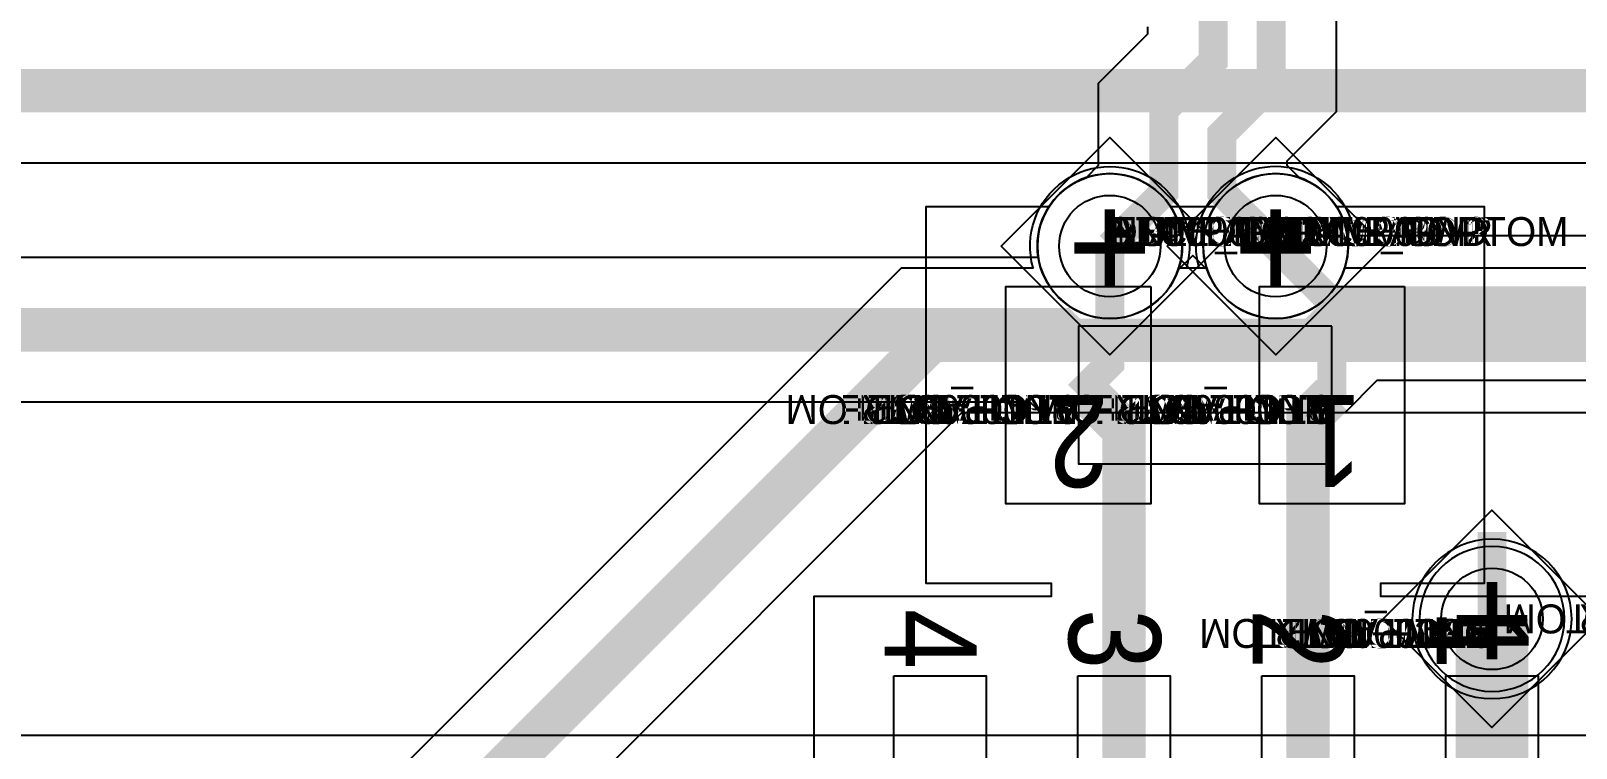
# Model space of a CAD drawing. Extents: x 0 to 323, y 0 to 320.
# Drawn here: x 96.13 to 106.8, y 210.22 to 215.17 of the extents above; entities that cross this region are included whole.
import ezdxf
from ezdxf.enums import TextEntityAlignment as Align

# ---------------------------------------------------------------- set-up
doc = ezdxf.new("R2010")
doc.units = 0
doc.header["$MEASUREMENT"] = 0
doc.layers.get('0').update_dxf_attribs({"linetype": 'CONTINUOUS'})
for name, color, linetype in [('CDN_FIGURES', 7, 'CONTINUOUS'), ('ETCH_BOTTOM', 7, 'CONTINUOUS'), ('ETCH_GND', 3, 'CONTINUOUS'), ('ETCH_INT1', 4, 'CONTINUOUS'), ('ETCH_INT2', 5, 'CONTINUOUS'), ('ETCH_PWR', 6, 'CONTINUOUS'), ('ETCH_TOP', 2, 'CONTINUOUS'), ('MANUFACTURING_NCLEGEND-1-6', 8, 'CONTINUOUS'), ('PACKAGE_GEOMETRY_ASSEMBLY_TOP', 11, 'CONTINUOUS'), ('PACKAGE_GEOMETRY_PIN_NUMBER', 9, 'CONTINUOUS')]:
    doc.layers.add(name, color=color, linetype=linetype)

# ---------------------------------------------------------------- blocks, each defined once
blk = doc.blocks.new('PAD_INFO')
for tag in ['SHAPE_TYPE', 'PAD_HEIGHT', 'PAD_LAYER', 'PAD_TYPE', 'PAD_WIDTH']:
    blk.add_attdef(tag, (0, 0), '', height=0.2)
at = {"flags": 2}
blk.add_attdef('CDN_TYPE', (0, 0), '', height=0.2, dxfattribs=at)
blk = doc.blocks.new('DRILL_INFO')
at = {"flags": 2}
blk.add_attdef('CDN_TYPE', (0, 0), '', height=0.2, dxfattribs=at)
for tag in ['FSHAPE', 'FCHAR', 'DRILL_HEIGHT', 'DIAMETER', 'PLATED', 'DRILL_WIDTH']:
    blk.add_attdef(tag, (0, 0), '', height=0.2)
blk = doc.blocks.new('VIA0700X0300')
at = {"layer": 'ETCH_BOTTOM'}
blk.add_circle((0, 0), 0.35, dxfattribs=at)
at = {"layer": 'ETCH_GND'}
blk.add_circle((0, 0), 0.35, dxfattribs=at)
at = {"layer": 'ETCH_INT1'}
blk.add_circle((0, 0), 0.35, dxfattribs=at)
at = {"layer": 'ETCH_INT2'}
blk.add_circle((0, 0), 0.35, dxfattribs=at)
at = {"layer": 'ETCH_PWR'}
blk.add_circle((0, 0), 0.35, dxfattribs=at)
at = {"layer": 'ETCH_TOP'}
blk.add_circle((0, 0), 0.35, dxfattribs=at)
ref = blk.add_blockref('PAD_INFO', (0, 0))
ref.add_attrib('PAD_LAYER', 'ETCH_TOP', (0, 0), dxfattribs={"height": 0.2})
ref.add_attrib('SHAPE_TYPE', 'NULL', (0, 0), dxfattribs={"height": 0.2})
ref.add_attrib('PAD_TYPE', 'ANTIPAD', (0, 0), dxfattribs={"height": 0.2})
ref.add_attrib('PAD_WIDTH', '0.000000', (0, 0), dxfattribs={"height": 0.2})
ref.add_attrib('PAD_HEIGHT', '0.000000', (0, 0), dxfattribs={"height": 0.2})
ref = blk.add_blockref('PAD_INFO', (0, 0))
ref.add_attrib('PAD_LAYER', 'ETCH_GND', (0, 0), dxfattribs={"height": 0.2})
ref.add_attrib('SHAPE_TYPE', 'NULL', (0, 0), dxfattribs={"height": 0.2})
ref.add_attrib('PAD_TYPE', 'ANTIPAD', (0, 0), dxfattribs={"height": 0.2})
ref.add_attrib('PAD_WIDTH', '0.000000', (0, 0), dxfattribs={"height": 0.2})
ref.add_attrib('PAD_HEIGHT', '0.000000', (0, 0), dxfattribs={"height": 0.2})
ref = blk.add_blockref('PAD_INFO', (0, 0))
ref.add_attrib('PAD_LAYER', 'ETCH_INT1', (0, 0), dxfattribs={"height": 0.2})
ref.add_attrib('SHAPE_TYPE', 'NULL', (0, 0), dxfattribs={"height": 0.2})
ref.add_attrib('PAD_TYPE', 'ANTIPAD', (0, 0), dxfattribs={"height": 0.2})
ref.add_attrib('PAD_WIDTH', '0.000000', (0, 0), dxfattribs={"height": 0.2})
ref.add_attrib('PAD_HEIGHT', '0.000000', (0, 0), dxfattribs={"height": 0.2})
ref = blk.add_blockref('PAD_INFO', (0, 0))
ref.add_attrib('PAD_LAYER', 'ETCH_INT2', (0, 0), dxfattribs={"height": 0.2})
ref.add_attrib('SHAPE_TYPE', 'NULL', (0, 0), dxfattribs={"height": 0.2})
ref.add_attrib('PAD_TYPE', 'ANTIPAD', (0, 0), dxfattribs={"height": 0.2})
ref.add_attrib('PAD_WIDTH', '0.000000', (0, 0), dxfattribs={"height": 0.2})
ref.add_attrib('PAD_HEIGHT', '0.000000', (0, 0), dxfattribs={"height": 0.2})
ref = blk.add_blockref('PAD_INFO', (0, 0))
ref.add_attrib('PAD_LAYER', 'ETCH_PWR', (0, 0), dxfattribs={"height": 0.2})
ref.add_attrib('SHAPE_TYPE', 'NULL', (0, 0), dxfattribs={"height": 0.2})
ref.add_attrib('PAD_TYPE', 'ANTIPAD', (0, 0), dxfattribs={"height": 0.2})
ref.add_attrib('PAD_WIDTH', '0.000000', (0, 0), dxfattribs={"height": 0.2})
ref.add_attrib('PAD_HEIGHT', '0.000000', (0, 0), dxfattribs={"height": 0.2})
ref = blk.add_blockref('PAD_INFO', (0, 0))
ref.add_attrib('PAD_LAYER', 'ETCH_BOTTOM', (0, 0), dxfattribs={"height": 0.2})
ref.add_attrib('SHAPE_TYPE', 'NULL', (0, 0), dxfattribs={"height": 0.2})
ref.add_attrib('PAD_TYPE', 'ANTIPAD', (0, 0), dxfattribs={"height": 0.2})
ref.add_attrib('PAD_WIDTH', '0.000000', (0, 0), dxfattribs={"height": 0.2})
ref.add_attrib('PAD_HEIGHT', '0.000000', (0, 0), dxfattribs={"height": 0.2})
ref = blk.add_blockref('PAD_INFO', (0, 0))
ref.add_attrib('PAD_LAYER', 'ETCH_TOP', (0, 0), dxfattribs={"height": 0.2})
ref.add_attrib('SHAPE_TYPE', 'NULL', (0, 0), dxfattribs={"height": 0.2})
ref.add_attrib('PAD_TYPE', 'THERMAL', (0, 0), dxfattribs={"height": 0.2})
ref.add_attrib('PAD_WIDTH', '0.000000', (0, 0), dxfattribs={"height": 0.2})
ref.add_attrib('PAD_HEIGHT', '0.000000', (0, 0), dxfattribs={"height": 0.2})
ref = blk.add_blockref('PAD_INFO', (0, 0))
ref.add_attrib('PAD_LAYER', 'ETCH_GND', (0, 0), dxfattribs={"height": 0.2})
ref.add_attrib('SHAPE_TYPE', 'NULL', (0, 0), dxfattribs={"height": 0.2})
ref.add_attrib('PAD_TYPE', 'THERMAL', (0, 0), dxfattribs={"height": 0.2})
ref.add_attrib('PAD_WIDTH', '0.000000', (0, 0), dxfattribs={"height": 0.2})
ref.add_attrib('PAD_HEIGHT', '0.000000', (0, 0), dxfattribs={"height": 0.2})
ref = blk.add_blockref('PAD_INFO', (0, 0))
ref.add_attrib('PAD_LAYER', 'ETCH_INT1', (0, 0), dxfattribs={"height": 0.2})
ref.add_attrib('SHAPE_TYPE', 'NULL', (0, 0), dxfattribs={"height": 0.2})
ref.add_attrib('PAD_TYPE', 'THERMAL', (0, 0), dxfattribs={"height": 0.2})
ref.add_attrib('PAD_WIDTH', '0.000000', (0, 0), dxfattribs={"height": 0.2})
ref.add_attrib('PAD_HEIGHT', '0.000000', (0, 0), dxfattribs={"height": 0.2})
ref = blk.add_blockref('PAD_INFO', (0, 0))
ref.add_attrib('PAD_LAYER', 'ETCH_INT2', (0, 0), dxfattribs={"height": 0.2})
ref.add_attrib('SHAPE_TYPE', 'NULL', (0, 0), dxfattribs={"height": 0.2})
ref.add_attrib('PAD_TYPE', 'THERMAL', (0, 0), dxfattribs={"height": 0.2})
ref.add_attrib('PAD_WIDTH', '0.000000', (0, 0), dxfattribs={"height": 0.2})
ref.add_attrib('PAD_HEIGHT', '0.000000', (0, 0), dxfattribs={"height": 0.2})
ref = blk.add_blockref('PAD_INFO', (0, 0))
ref.add_attrib('PAD_LAYER', 'ETCH_PWR', (0, 0), dxfattribs={"height": 0.2})
ref.add_attrib('SHAPE_TYPE', 'NULL', (0, 0), dxfattribs={"height": 0.2})
ref.add_attrib('PAD_TYPE', 'THERMAL', (0, 0), dxfattribs={"height": 0.2})
ref.add_attrib('PAD_WIDTH', '0.000000', (0, 0), dxfattribs={"height": 0.2})
ref.add_attrib('PAD_HEIGHT', '0.000000', (0, 0), dxfattribs={"height": 0.2})
ref = blk.add_blockref('PAD_INFO', (0, 0))
ref.add_attrib('PAD_LAYER', 'ETCH_BOTTOM', (0, 0), dxfattribs={"height": 0.2})
ref.add_attrib('SHAPE_TYPE', 'NULL', (0, 0), dxfattribs={"height": 0.2})
ref.add_attrib('PAD_TYPE', 'THERMAL', (0, 0), dxfattribs={"height": 0.2})
ref.add_attrib('PAD_WIDTH', '0.000000', (0, 0), dxfattribs={"height": 0.2})
ref.add_attrib('PAD_HEIGHT', '0.000000', (0, 0), dxfattribs={"height": 0.2})
ref = blk.add_blockref('PAD_INFO', (0, 0))
ref.add_attrib('PAD_LAYER', 'ETCH_TOP', (0, 0), dxfattribs={"height": 0.2})
ref.add_attrib('SHAPE_TYPE', 'CIRCLE', (0, 0), dxfattribs={"height": 0.2})
ref.add_attrib('PAD_TYPE', 'REGULAR', (0, 0), dxfattribs={"height": 0.2})
ref.add_attrib('PAD_WIDTH', '0.700000', (0, 0), dxfattribs={"height": 0.2})
ref.add_attrib('PAD_HEIGHT', '0.700000', (0, 0), dxfattribs={"height": 0.2})
ref = blk.add_blockref('PAD_INFO', (0, 0))
ref.add_attrib('PAD_LAYER', 'ETCH_GND', (0, 0), dxfattribs={"height": 0.2})
ref.add_attrib('SHAPE_TYPE', 'CIRCLE', (0, 0), dxfattribs={"height": 0.2})
ref.add_attrib('PAD_TYPE', 'REGULAR', (0, 0), dxfattribs={"height": 0.2})
ref.add_attrib('PAD_WIDTH', '0.700000', (0, 0), dxfattribs={"height": 0.2})
ref.add_attrib('PAD_HEIGHT', '0.700000', (0, 0), dxfattribs={"height": 0.2})
ref = blk.add_blockref('PAD_INFO', (0, 0))
ref.add_attrib('PAD_LAYER', 'ETCH_INT1', (0, 0), dxfattribs={"height": 0.2})
ref.add_attrib('SHAPE_TYPE', 'CIRCLE', (0, 0), dxfattribs={"height": 0.2})
ref.add_attrib('PAD_TYPE', 'REGULAR', (0, 0), dxfattribs={"height": 0.2})
ref.add_attrib('PAD_WIDTH', '0.700000', (0, 0), dxfattribs={"height": 0.2})
ref.add_attrib('PAD_HEIGHT', '0.700000', (0, 0), dxfattribs={"height": 0.2})
ref = blk.add_blockref('PAD_INFO', (0, 0))
ref.add_attrib('PAD_LAYER', 'ETCH_INT2', (0, 0), dxfattribs={"height": 0.2})
ref.add_attrib('SHAPE_TYPE', 'CIRCLE', (0, 0), dxfattribs={"height": 0.2})
ref.add_attrib('PAD_TYPE', 'REGULAR', (0, 0), dxfattribs={"height": 0.2})
ref.add_attrib('PAD_WIDTH', '0.700000', (0, 0), dxfattribs={"height": 0.2})
ref.add_attrib('PAD_HEIGHT', '0.700000', (0, 0), dxfattribs={"height": 0.2})
ref = blk.add_blockref('PAD_INFO', (0, 0))
ref.add_attrib('PAD_LAYER', 'ETCH_PWR', (0, 0), dxfattribs={"height": 0.2})
ref.add_attrib('SHAPE_TYPE', 'CIRCLE', (0, 0), dxfattribs={"height": 0.2})
ref.add_attrib('PAD_TYPE', 'REGULAR', (0, 0), dxfattribs={"height": 0.2})
ref.add_attrib('PAD_WIDTH', '0.700000', (0, 0), dxfattribs={"height": 0.2})
ref.add_attrib('PAD_HEIGHT', '0.700000', (0, 0), dxfattribs={"height": 0.2})
ref = blk.add_blockref('PAD_INFO', (0, 0))
ref.add_attrib('PAD_LAYER', 'ETCH_BOTTOM', (0, 0), dxfattribs={"height": 0.2})
ref.add_attrib('SHAPE_TYPE', 'CIRCLE', (0, 0), dxfattribs={"height": 0.2})
ref.add_attrib('PAD_TYPE', 'REGULAR', (0, 0), dxfattribs={"height": 0.2})
ref.add_attrib('PAD_WIDTH', '0.700000', (0, 0), dxfattribs={"height": 0.2})
ref.add_attrib('PAD_HEIGHT', '0.700000', (0, 0), dxfattribs={"height": 0.2})
ref = blk.add_blockref('DRILL_INFO', (0, 0))
ref.add_attrib('DIAMETER', '0.300000', (0, 0), dxfattribs={"height": 0.2})
ref.add_attrib('PLATED', 'PLATED', (0, 0), dxfattribs={"height": 0.2})
ref.add_attrib('FSHAPE', 'DIAMOND', (0, 0), dxfattribs={"height": 0.2})
ref.add_attrib('FCHAR', '+', (0, 0), dxfattribs={"height": 0.2})
ref.add_attrib('DRILL_WIDTH', '1.500000', (0, 0), dxfattribs={"height": 0.2})
ref.add_attrib('DRILL_HEIGHT', '1.500000', (0, 0), dxfattribs={"height": 0.2})
for tag in ['CDN_TYPE', 'PIN']:
    blk.add_attdef(tag, (0, 0), '', height=0.2)
at = {"flags": 2}
for tag in ['PSTKNAME', 'BBV']:
    blk.add_attdef(tag, (0, 0), '', height=0.2, dxfattribs=at)
blk = doc.blocks.new('FIGURE_DIAMOND')
at = {"layer": 'CDN_FIGURES'}
blk.add_lwpolyline([(-0.5, 0), (0, 0.5), (0.5, 0), (0, -0.5)], close=True, dxfattribs=at)
blk = doc.blocks.new('SMD50_25')
at = {"layer": 'ETCH_TOP'}
blk.add_lwpolyline([(-0.635, -0.318), (-0.635, 0.318), (0.635, 0.318), (0.635, -0.318)], close=True, dxfattribs=at)
ref = blk.add_blockref('PAD_INFO', (0, 0))
ref.add_attrib('PAD_LAYER', 'ETCH_TOP', (0, 0), dxfattribs={"height": 0.2})
ref.add_attrib('SHAPE_TYPE', 'NULL', (0, 0), dxfattribs={"height": 0.2})
ref.add_attrib('PAD_TYPE', 'ANTIPAD', (0, 0), dxfattribs={"height": 0.2})
ref.add_attrib('PAD_WIDTH', '0.000000', (0, 0), dxfattribs={"height": 0.2})
ref.add_attrib('PAD_HEIGHT', '0.000000', (0, 0), dxfattribs={"height": 0.2})
ref = blk.add_blockref('PAD_INFO', (0, 0))
ref.add_attrib('PAD_LAYER', 'ETCH_GND', (0, 0), dxfattribs={"height": 0.2})
ref.add_attrib('SHAPE_TYPE', 'NULL', (0, 0), dxfattribs={"height": 0.2})
ref.add_attrib('PAD_TYPE', 'ANTIPAD', (0, 0), dxfattribs={"height": 0.2})
ref.add_attrib('PAD_WIDTH', '0.000000', (0, 0), dxfattribs={"height": 0.2})
ref.add_attrib('PAD_HEIGHT', '0.000000', (0, 0), dxfattribs={"height": 0.2})
ref = blk.add_blockref('PAD_INFO', (0, 0))
ref.add_attrib('PAD_LAYER', 'ETCH_INT1', (0, 0), dxfattribs={"height": 0.2})
ref.add_attrib('SHAPE_TYPE', 'NULL', (0, 0), dxfattribs={"height": 0.2})
ref.add_attrib('PAD_TYPE', 'ANTIPAD', (0, 0), dxfattribs={"height": 0.2})
ref.add_attrib('PAD_WIDTH', '0.000000', (0, 0), dxfattribs={"height": 0.2})
ref.add_attrib('PAD_HEIGHT', '0.000000', (0, 0), dxfattribs={"height": 0.2})
ref = blk.add_blockref('PAD_INFO', (0, 0))
ref.add_attrib('PAD_LAYER', 'ETCH_INT2', (0, 0), dxfattribs={"height": 0.2})
ref.add_attrib('SHAPE_TYPE', 'NULL', (0, 0), dxfattribs={"height": 0.2})
ref.add_attrib('PAD_TYPE', 'ANTIPAD', (0, 0), dxfattribs={"height": 0.2})
ref.add_attrib('PAD_WIDTH', '0.000000', (0, 0), dxfattribs={"height": 0.2})
ref.add_attrib('PAD_HEIGHT', '0.000000', (0, 0), dxfattribs={"height": 0.2})
ref = blk.add_blockref('PAD_INFO', (0, 0))
ref.add_attrib('PAD_LAYER', 'ETCH_PWR', (0, 0), dxfattribs={"height": 0.2})
ref.add_attrib('SHAPE_TYPE', 'NULL', (0, 0), dxfattribs={"height": 0.2})
ref.add_attrib('PAD_TYPE', 'ANTIPAD', (0, 0), dxfattribs={"height": 0.2})
ref.add_attrib('PAD_WIDTH', '0.000000', (0, 0), dxfattribs={"height": 0.2})
ref.add_attrib('PAD_HEIGHT', '0.000000', (0, 0), dxfattribs={"height": 0.2})
ref = blk.add_blockref('PAD_INFO', (0, 0))
ref.add_attrib('PAD_LAYER', 'ETCH_BOTTOM', (0, 0), dxfattribs={"height": 0.2})
ref.add_attrib('SHAPE_TYPE', 'NULL', (0, 0), dxfattribs={"height": 0.2})
ref.add_attrib('PAD_TYPE', 'ANTIPAD', (0, 0), dxfattribs={"height": 0.2})
ref.add_attrib('PAD_WIDTH', '0.000000', (0, 0), dxfattribs={"height": 0.2})
ref.add_attrib('PAD_HEIGHT', '0.000000', (0, 0), dxfattribs={"height": 0.2})
ref = blk.add_blockref('PAD_INFO', (0, 0))
ref.add_attrib('PAD_LAYER', 'ETCH_TOP', (0, 0), dxfattribs={"height": 0.2})
ref.add_attrib('SHAPE_TYPE', 'NULL', (0, 0), dxfattribs={"height": 0.2})
ref.add_attrib('PAD_TYPE', 'THERMAL', (0, 0), dxfattribs={"height": 0.2})
ref.add_attrib('PAD_WIDTH', '0.000000', (0, 0), dxfattribs={"height": 0.2})
ref.add_attrib('PAD_HEIGHT', '0.000000', (0, 0), dxfattribs={"height": 0.2})
ref = blk.add_blockref('PAD_INFO', (0, 0))
ref.add_attrib('PAD_LAYER', 'ETCH_GND', (0, 0), dxfattribs={"height": 0.2})
ref.add_attrib('SHAPE_TYPE', 'NULL', (0, 0), dxfattribs={"height": 0.2})
ref.add_attrib('PAD_TYPE', 'THERMAL', (0, 0), dxfattribs={"height": 0.2})
ref.add_attrib('PAD_WIDTH', '0.000000', (0, 0), dxfattribs={"height": 0.2})
ref.add_attrib('PAD_HEIGHT', '0.000000', (0, 0), dxfattribs={"height": 0.2})
ref = blk.add_blockref('PAD_INFO', (0, 0))
ref.add_attrib('PAD_LAYER', 'ETCH_INT1', (0, 0), dxfattribs={"height": 0.2})
ref.add_attrib('SHAPE_TYPE', 'NULL', (0, 0), dxfattribs={"height": 0.2})
ref.add_attrib('PAD_TYPE', 'THERMAL', (0, 0), dxfattribs={"height": 0.2})
ref.add_attrib('PAD_WIDTH', '0.000000', (0, 0), dxfattribs={"height": 0.2})
ref.add_attrib('PAD_HEIGHT', '0.000000', (0, 0), dxfattribs={"height": 0.2})
ref = blk.add_blockref('PAD_INFO', (0, 0))
ref.add_attrib('PAD_LAYER', 'ETCH_INT2', (0, 0), dxfattribs={"height": 0.2})
ref.add_attrib('SHAPE_TYPE', 'NULL', (0, 0), dxfattribs={"height": 0.2})
ref.add_attrib('PAD_TYPE', 'THERMAL', (0, 0), dxfattribs={"height": 0.2})
ref.add_attrib('PAD_WIDTH', '0.000000', (0, 0), dxfattribs={"height": 0.2})
ref.add_attrib('PAD_HEIGHT', '0.000000', (0, 0), dxfattribs={"height": 0.2})
ref = blk.add_blockref('PAD_INFO', (0, 0))
ref.add_attrib('PAD_LAYER', 'ETCH_PWR', (0, 0), dxfattribs={"height": 0.2})
ref.add_attrib('SHAPE_TYPE', 'NULL', (0, 0), dxfattribs={"height": 0.2})
ref.add_attrib('PAD_TYPE', 'THERMAL', (0, 0), dxfattribs={"height": 0.2})
ref.add_attrib('PAD_WIDTH', '0.000000', (0, 0), dxfattribs={"height": 0.2})
ref.add_attrib('PAD_HEIGHT', '0.000000', (0, 0), dxfattribs={"height": 0.2})
ref = blk.add_blockref('PAD_INFO', (0, 0))
ref.add_attrib('PAD_LAYER', 'ETCH_BOTTOM', (0, 0), dxfattribs={"height": 0.2})
ref.add_attrib('SHAPE_TYPE', 'NULL', (0, 0), dxfattribs={"height": 0.2})
ref.add_attrib('PAD_TYPE', 'THERMAL', (0, 0), dxfattribs={"height": 0.2})
ref.add_attrib('PAD_WIDTH', '0.000000', (0, 0), dxfattribs={"height": 0.2})
ref.add_attrib('PAD_HEIGHT', '0.000000', (0, 0), dxfattribs={"height": 0.2})
ref = blk.add_blockref('PAD_INFO', (0, 0))
ref.add_attrib('PAD_LAYER', 'ETCH_TOP', (0, 0), dxfattribs={"height": 0.2})
ref.add_attrib('SHAPE_TYPE', 'RECTANGLE', (0, 0), dxfattribs={"height": 0.2})
ref.add_attrib('PAD_TYPE', 'REGULAR', (0, 0), dxfattribs={"height": 0.2})
ref.add_attrib('PAD_WIDTH', '1.270000', (0, 0), dxfattribs={"height": 0.2})
ref.add_attrib('PAD_HEIGHT', '0.635000', (0, 0), dxfattribs={"height": 0.2})
ref = blk.add_blockref('PAD_INFO', (0, 0))
ref.add_attrib('PAD_LAYER', 'ETCH_GND', (0, 0), dxfattribs={"height": 0.2})
ref.add_attrib('SHAPE_TYPE', 'NULL', (0, 0), dxfattribs={"height": 0.2})
ref.add_attrib('PAD_TYPE', 'REGULAR', (0, 0), dxfattribs={"height": 0.2})
ref.add_attrib('PAD_WIDTH', '0.000000', (0, 0), dxfattribs={"height": 0.2})
ref.add_attrib('PAD_HEIGHT', '0.000000', (0, 0), dxfattribs={"height": 0.2})
ref = blk.add_blockref('PAD_INFO', (0, 0))
ref.add_attrib('PAD_LAYER', 'ETCH_INT1', (0, 0), dxfattribs={"height": 0.2})
ref.add_attrib('SHAPE_TYPE', 'NULL', (0, 0), dxfattribs={"height": 0.2})
ref.add_attrib('PAD_TYPE', 'REGULAR', (0, 0), dxfattribs={"height": 0.2})
ref.add_attrib('PAD_WIDTH', '0.000000', (0, 0), dxfattribs={"height": 0.2})
ref.add_attrib('PAD_HEIGHT', '0.000000', (0, 0), dxfattribs={"height": 0.2})
ref = blk.add_blockref('PAD_INFO', (0, 0))
ref.add_attrib('PAD_LAYER', 'ETCH_INT2', (0, 0), dxfattribs={"height": 0.2})
ref.add_attrib('SHAPE_TYPE', 'NULL', (0, 0), dxfattribs={"height": 0.2})
ref.add_attrib('PAD_TYPE', 'REGULAR', (0, 0), dxfattribs={"height": 0.2})
ref.add_attrib('PAD_WIDTH', '0.000000', (0, 0), dxfattribs={"height": 0.2})
ref.add_attrib('PAD_HEIGHT', '0.000000', (0, 0), dxfattribs={"height": 0.2})
ref = blk.add_blockref('PAD_INFO', (0, 0))
ref.add_attrib('PAD_LAYER', 'ETCH_PWR', (0, 0), dxfattribs={"height": 0.2})
ref.add_attrib('SHAPE_TYPE', 'NULL', (0, 0), dxfattribs={"height": 0.2})
ref.add_attrib('PAD_TYPE', 'REGULAR', (0, 0), dxfattribs={"height": 0.2})
ref.add_attrib('PAD_WIDTH', '0.000000', (0, 0), dxfattribs={"height": 0.2})
ref.add_attrib('PAD_HEIGHT', '0.000000', (0, 0), dxfattribs={"height": 0.2})
ref = blk.add_blockref('PAD_INFO', (0, 0))
ref.add_attrib('PAD_LAYER', 'ETCH_BOTTOM', (0, 0), dxfattribs={"height": 0.2})
ref.add_attrib('SHAPE_TYPE', 'NULL', (0, 0), dxfattribs={"height": 0.2})
ref.add_attrib('PAD_TYPE', 'REGULAR', (0, 0), dxfattribs={"height": 0.2})
ref.add_attrib('PAD_WIDTH', '0.000000', (0, 0), dxfattribs={"height": 0.2})
ref.add_attrib('PAD_HEIGHT', '0.000000', (0, 0), dxfattribs={"height": 0.2})
ref = blk.add_blockref('DRILL_INFO', (0, 0))
ref.add_attrib('DIAMETER', '0.000000', (0, 0), dxfattribs={"height": 0.2})
ref.add_attrib('PLATED', 'NON_PLATED', (0, 0), dxfattribs={"height": 0.2})
ref.add_attrib('FSHAPE', 'NULL', (0, 0), dxfattribs={"height": 0.2})
ref.add_attrib('DRILL_WIDTH', '0.000000', (0, 0), dxfattribs={"height": 0.2})
ref.add_attrib('DRILL_HEIGHT', '0.000000', (0, 0), dxfattribs={"height": 0.2})
for tag in ['CDN_TYPE', 'PIN']:
    blk.add_attdef(tag, (0, 0), '', height=0.2)
at = {"flags": 2}
for tag in ['PSTKNAME', 'BBV']:
    blk.add_attdef(tag, (0, 0), '', height=0.2, dxfattribs=at)
blk = doc.blocks.new('SOIC8')
at = {"layer": 'ETCH_TOP'}
ref = blk.add_blockref('SMD50_25', (-2.4765, 1.905), dxfattribs=at)
ref.add_attrib('CDN_TYPE', 'PIN', (0, 0), dxfattribs={"height": 0.2})
ref.add_attrib('PIN', '1', (0, 0), dxfattribs={"height": 0.2})
ref = blk.add_blockref('SMD50_25', (-2.4765, 0.635), dxfattribs=at)
ref.add_attrib('CDN_TYPE', 'PIN', (0, 0), dxfattribs={"height": 0.2})
ref.add_attrib('PIN', '2', (0, 0), dxfattribs={"height": 0.2})
ref = blk.add_blockref('SMD50_25', (-2.4765, -0.635), dxfattribs=at)
ref.add_attrib('CDN_TYPE', 'PIN', (0, 0), dxfattribs={"height": 0.2})
ref.add_attrib('PIN', '3', (0, 0), dxfattribs={"height": 0.2})
ref = blk.add_blockref('SMD50_25', (-2.4765, -1.905), dxfattribs=at)
ref.add_attrib('CDN_TYPE', 'PIN', (0, 0), dxfattribs={"height": 0.2})
ref.add_attrib('PIN', '4', (0, 0), dxfattribs={"height": 0.2})
at = {"flags": 2}
for tag in ['SYMBOL_TYPE', 'CDN_TYPE', 'REFDES']:
    blk.add_attdef(tag, (0, 0), '', height=0.2, dxfattribs=at)
blk = doc.blocks.new('RC1000X1500TS')
at = {"layer": 'ETCH_TOP'}
blk.add_lwpolyline([(-0.5, -0.75), (-0.5, 0.75), (0.5, 0.75), (0.5, -0.75)], close=True, dxfattribs=at)
ref = blk.add_blockref('PAD_INFO', (0, 0))
ref.add_attrib('PAD_LAYER', 'ETCH_TOP', (0, 0), dxfattribs={"height": 0.2})
ref.add_attrib('SHAPE_TYPE', 'NULL', (0, 0), dxfattribs={"height": 0.2})
ref.add_attrib('PAD_TYPE', 'ANTIPAD', (0, 0), dxfattribs={"height": 0.2})
ref.add_attrib('PAD_WIDTH', '0.000000', (0, 0), dxfattribs={"height": 0.2})
ref.add_attrib('PAD_HEIGHT', '0.000000', (0, 0), dxfattribs={"height": 0.2})
ref = blk.add_blockref('PAD_INFO', (0, 0))
ref.add_attrib('PAD_LAYER', 'ETCH_GND', (0, 0), dxfattribs={"height": 0.2})
ref.add_attrib('SHAPE_TYPE', 'NULL', (0, 0), dxfattribs={"height": 0.2})
ref.add_attrib('PAD_TYPE', 'ANTIPAD', (0, 0), dxfattribs={"height": 0.2})
ref.add_attrib('PAD_WIDTH', '0.000000', (0, 0), dxfattribs={"height": 0.2})
ref.add_attrib('PAD_HEIGHT', '0.000000', (0, 0), dxfattribs={"height": 0.2})
ref = blk.add_blockref('PAD_INFO', (0, 0))
ref.add_attrib('PAD_LAYER', 'ETCH_INT1', (0, 0), dxfattribs={"height": 0.2})
ref.add_attrib('SHAPE_TYPE', 'NULL', (0, 0), dxfattribs={"height": 0.2})
ref.add_attrib('PAD_TYPE', 'ANTIPAD', (0, 0), dxfattribs={"height": 0.2})
ref.add_attrib('PAD_WIDTH', '0.000000', (0, 0), dxfattribs={"height": 0.2})
ref.add_attrib('PAD_HEIGHT', '0.000000', (0, 0), dxfattribs={"height": 0.2})
ref = blk.add_blockref('PAD_INFO', (0, 0))
ref.add_attrib('PAD_LAYER', 'ETCH_INT2', (0, 0), dxfattribs={"height": 0.2})
ref.add_attrib('SHAPE_TYPE', 'NULL', (0, 0), dxfattribs={"height": 0.2})
ref.add_attrib('PAD_TYPE', 'ANTIPAD', (0, 0), dxfattribs={"height": 0.2})
ref.add_attrib('PAD_WIDTH', '0.000000', (0, 0), dxfattribs={"height": 0.2})
ref.add_attrib('PAD_HEIGHT', '0.000000', (0, 0), dxfattribs={"height": 0.2})
ref = blk.add_blockref('PAD_INFO', (0, 0))
ref.add_attrib('PAD_LAYER', 'ETCH_PWR', (0, 0), dxfattribs={"height": 0.2})
ref.add_attrib('SHAPE_TYPE', 'NULL', (0, 0), dxfattribs={"height": 0.2})
ref.add_attrib('PAD_TYPE', 'ANTIPAD', (0, 0), dxfattribs={"height": 0.2})
ref.add_attrib('PAD_WIDTH', '0.000000', (0, 0), dxfattribs={"height": 0.2})
ref.add_attrib('PAD_HEIGHT', '0.000000', (0, 0), dxfattribs={"height": 0.2})
ref = blk.add_blockref('PAD_INFO', (0, 0))
ref.add_attrib('PAD_LAYER', 'ETCH_BOTTOM', (0, 0), dxfattribs={"height": 0.2})
ref.add_attrib('SHAPE_TYPE', 'NULL', (0, 0), dxfattribs={"height": 0.2})
ref.add_attrib('PAD_TYPE', 'ANTIPAD', (0, 0), dxfattribs={"height": 0.2})
ref.add_attrib('PAD_WIDTH', '0.000000', (0, 0), dxfattribs={"height": 0.2})
ref.add_attrib('PAD_HEIGHT', '0.000000', (0, 0), dxfattribs={"height": 0.2})
ref = blk.add_blockref('PAD_INFO', (0, 0))
ref.add_attrib('PAD_LAYER', 'ETCH_TOP', (0, 0), dxfattribs={"height": 0.2})
ref.add_attrib('SHAPE_TYPE', 'NULL', (0, 0), dxfattribs={"height": 0.2})
ref.add_attrib('PAD_TYPE', 'THERMAL', (0, 0), dxfattribs={"height": 0.2})
ref.add_attrib('PAD_WIDTH', '0.000000', (0, 0), dxfattribs={"height": 0.2})
ref.add_attrib('PAD_HEIGHT', '0.000000', (0, 0), dxfattribs={"height": 0.2})
ref = blk.add_blockref('PAD_INFO', (0, 0))
ref.add_attrib('PAD_LAYER', 'ETCH_GND', (0, 0), dxfattribs={"height": 0.2})
ref.add_attrib('SHAPE_TYPE', 'NULL', (0, 0), dxfattribs={"height": 0.2})
ref.add_attrib('PAD_TYPE', 'THERMAL', (0, 0), dxfattribs={"height": 0.2})
ref.add_attrib('PAD_WIDTH', '0.000000', (0, 0), dxfattribs={"height": 0.2})
ref.add_attrib('PAD_HEIGHT', '0.000000', (0, 0), dxfattribs={"height": 0.2})
ref = blk.add_blockref('PAD_INFO', (0, 0))
ref.add_attrib('PAD_LAYER', 'ETCH_INT1', (0, 0), dxfattribs={"height": 0.2})
ref.add_attrib('SHAPE_TYPE', 'NULL', (0, 0), dxfattribs={"height": 0.2})
ref.add_attrib('PAD_TYPE', 'THERMAL', (0, 0), dxfattribs={"height": 0.2})
ref.add_attrib('PAD_WIDTH', '0.000000', (0, 0), dxfattribs={"height": 0.2})
ref.add_attrib('PAD_HEIGHT', '0.000000', (0, 0), dxfattribs={"height": 0.2})
ref = blk.add_blockref('PAD_INFO', (0, 0))
ref.add_attrib('PAD_LAYER', 'ETCH_INT2', (0, 0), dxfattribs={"height": 0.2})
ref.add_attrib('SHAPE_TYPE', 'NULL', (0, 0), dxfattribs={"height": 0.2})
ref.add_attrib('PAD_TYPE', 'THERMAL', (0, 0), dxfattribs={"height": 0.2})
ref.add_attrib('PAD_WIDTH', '0.000000', (0, 0), dxfattribs={"height": 0.2})
ref.add_attrib('PAD_HEIGHT', '0.000000', (0, 0), dxfattribs={"height": 0.2})
ref = blk.add_blockref('PAD_INFO', (0, 0))
ref.add_attrib('PAD_LAYER', 'ETCH_PWR', (0, 0), dxfattribs={"height": 0.2})
ref.add_attrib('SHAPE_TYPE', 'NULL', (0, 0), dxfattribs={"height": 0.2})
ref.add_attrib('PAD_TYPE', 'THERMAL', (0, 0), dxfattribs={"height": 0.2})
ref.add_attrib('PAD_WIDTH', '0.000000', (0, 0), dxfattribs={"height": 0.2})
ref.add_attrib('PAD_HEIGHT', '0.000000', (0, 0), dxfattribs={"height": 0.2})
ref = blk.add_blockref('PAD_INFO', (0, 0))
ref.add_attrib('PAD_LAYER', 'ETCH_BOTTOM', (0, 0), dxfattribs={"height": 0.2})
ref.add_attrib('SHAPE_TYPE', 'NULL', (0, 0), dxfattribs={"height": 0.2})
ref.add_attrib('PAD_TYPE', 'THERMAL', (0, 0), dxfattribs={"height": 0.2})
ref.add_attrib('PAD_WIDTH', '0.000000', (0, 0), dxfattribs={"height": 0.2})
ref.add_attrib('PAD_HEIGHT', '0.000000', (0, 0), dxfattribs={"height": 0.2})
ref = blk.add_blockref('PAD_INFO', (0, 0))
ref.add_attrib('PAD_LAYER', 'ETCH_GND', (0, 0), dxfattribs={"height": 0.2})
ref.add_attrib('SHAPE_TYPE', 'NULL', (0, 0), dxfattribs={"height": 0.2})
ref.add_attrib('PAD_TYPE', 'REGULAR', (0, 0), dxfattribs={"height": 0.2})
ref.add_attrib('PAD_WIDTH', '0.000000', (0, 0), dxfattribs={"height": 0.2})
ref.add_attrib('PAD_HEIGHT', '0.000000', (0, 0), dxfattribs={"height": 0.2})
ref = blk.add_blockref('PAD_INFO', (0, 0))
ref.add_attrib('PAD_LAYER', 'ETCH_INT1', (0, 0), dxfattribs={"height": 0.2})
ref.add_attrib('SHAPE_TYPE', 'NULL', (0, 0), dxfattribs={"height": 0.2})
ref.add_attrib('PAD_TYPE', 'REGULAR', (0, 0), dxfattribs={"height": 0.2})
ref.add_attrib('PAD_WIDTH', '0.000000', (0, 0), dxfattribs={"height": 0.2})
ref.add_attrib('PAD_HEIGHT', '0.000000', (0, 0), dxfattribs={"height": 0.2})
ref = blk.add_blockref('PAD_INFO', (0, 0))
ref.add_attrib('PAD_LAYER', 'ETCH_INT2', (0, 0), dxfattribs={"height": 0.2})
ref.add_attrib('SHAPE_TYPE', 'NULL', (0, 0), dxfattribs={"height": 0.2})
ref.add_attrib('PAD_TYPE', 'REGULAR', (0, 0), dxfattribs={"height": 0.2})
ref.add_attrib('PAD_WIDTH', '0.000000', (0, 0), dxfattribs={"height": 0.2})
ref.add_attrib('PAD_HEIGHT', '0.000000', (0, 0), dxfattribs={"height": 0.2})
ref = blk.add_blockref('PAD_INFO', (0, 0))
ref.add_attrib('PAD_LAYER', 'ETCH_PWR', (0, 0), dxfattribs={"height": 0.2})
ref.add_attrib('SHAPE_TYPE', 'NULL', (0, 0), dxfattribs={"height": 0.2})
ref.add_attrib('PAD_TYPE', 'REGULAR', (0, 0), dxfattribs={"height": 0.2})
ref.add_attrib('PAD_WIDTH', '0.000000', (0, 0), dxfattribs={"height": 0.2})
ref.add_attrib('PAD_HEIGHT', '0.000000', (0, 0), dxfattribs={"height": 0.2})
ref = blk.add_blockref('PAD_INFO', (0, 0))
ref.add_attrib('PAD_LAYER', 'ETCH_BOTTOM', (0, 0), dxfattribs={"height": 0.2})
ref.add_attrib('SHAPE_TYPE', 'NULL', (0, 0), dxfattribs={"height": 0.2})
ref.add_attrib('PAD_TYPE', 'REGULAR', (0, 0), dxfattribs={"height": 0.2})
ref.add_attrib('PAD_WIDTH', '0.000000', (0, 0), dxfattribs={"height": 0.2})
ref.add_attrib('PAD_HEIGHT', '0.000000', (0, 0), dxfattribs={"height": 0.2})
ref = blk.add_blockref('DRILL_INFO', (0, 0))
ref.add_attrib('DIAMETER', '0.000000', (0, 0), dxfattribs={"height": 0.2})
ref.add_attrib('PLATED', 'PLATED', (0, 0), dxfattribs={"height": 0.2})
ref.add_attrib('FSHAPE', 'NULL', (0, 0), dxfattribs={"height": 0.2})
ref.add_attrib('DRILL_WIDTH', '0.000000', (0, 0), dxfattribs={"height": 0.2})
ref.add_attrib('DRILL_HEIGHT', '0.000000', (0, 0), dxfattribs={"height": 0.2})
ref = blk.add_blockref('PAD_INFO', (0, 0))
ref.add_attrib('PAD_LAYER', 'ETCH_TOP', (0, 0), dxfattribs={"height": 0.2})
ref.add_attrib('SHAPE_TYPE', 'RECTANGLE', (0, 0), dxfattribs={"height": 0.2})
ref.add_attrib('PAD_TYPE', 'REGULAR', (0, 0), dxfattribs={"height": 0.2})
ref.add_attrib('PAD_WIDTH', '1.000000', (0, 0), dxfattribs={"height": 0.2})
ref.add_attrib('PAD_HEIGHT', '1.500000', (0, 0), dxfattribs={"height": 0.2})
for tag in ['CDN_TYPE', 'PIN']:
    blk.add_attdef(tag, (0, 0), '', height=0.2)
at = {"flags": 2}
for tag in ['PSTKNAME', 'BBV']:
    blk.add_attdef(tag, (0, 0), '', height=0.2, dxfattribs=at)
blk = doc.blocks.new('F56')
at = {"layer": 'PACKAGE_GEOMETRY_ASSEMBLY_TOP'}
blk.add_lwpolyline([(0, -0.475), (1.75, -0.475), (1.75, 0.475), (0, 0.475)], close=True, dxfattribs=at)
at = {"layer": 'ETCH_TOP'}
ref = blk.add_blockref('RC1000X1500TS', (0, 0), dxfattribs=at)
ref.add_attrib('CDN_TYPE', 'PIN', (0, 0), dxfattribs={"height": 0.2})
ref.add_attrib('PIN', '1', (0, 0), dxfattribs={"height": 0.2})
ref = blk.add_blockref('RC1000X1500TS', (1.75, 0), dxfattribs=at)
ref.add_attrib('CDN_TYPE', 'PIN', (0, 0), dxfattribs={"height": 0.2})
ref.add_attrib('PIN', '2', (0, 0), dxfattribs={"height": 0.2})
at = {"flags": 2}
for tag in ['SYMBOL_TYPE', 'CDN_TYPE', 'REFDES']:
    blk.add_attdef(tag, (0, 0), '', height=0.2, dxfattribs=at)

msp = doc.modelspace()

# ---------------------------------------------------------------- linework, layer by layer
at = {"layer": 'ETCH_BOTTOM'}
for points, format in [([(96.513, 194.213), (96.513, 207.903), (102.143, 213.533), (103.051, 213.533, -1.322533), (104.109, 213.533), (104.196, 213.533, -1.07442), (105.271, 213.756), (110.262, 213.756)], "xyb"), ([(111.763, 212.705, 0.3, 0.3, 0), (110.605, 212.705, 0.3, 0.3, 0), (110.055, 213.255, 0.3, 0.3, 0), (105.217, 213.255, 0.3, 0.3, 0), (104.995, 213.033, 0.3, 0.3, 0), (102.35, 213.033, 0.3, 0.3, 0), (97.013, 207.695, 0.3, 0.3, 0), (97.013, 194.005, 0.3, 0.3, 0), (93.013, 190.005, 0.3, 0.3, 0)], "xyseb"), ([(108.795, 212.755), (105.424, 212.755), (105.202, 212.533), (102.557, 212.533), (99.784, 209.759, -0.173064), (100.053, 209.506), (100.116, 209.506), (100.116, 209.505), (100.975, 209.505, -0.528497), (102.193, 209.736), (102.423, 209.506), (103.688, 209.506), (103.688, 205.705), (98.188, 205.705), (98.188, 207.104, -0.647473), (98.188, 208.107), (98.188, 208.163), (97.513, 207.488), (97.513, 193.798)], "xyb"), ([(106.218, 211.11, 0.2, 0.2, 0), (106.218, 211.711, 0.2, 0.2, 0)], "xyseb"), ([(106.218, 210.51, 0.2, 0.2, 0), (106.218, 211.11, 0.2, 0.2, 0)], "xyseb")]:
    msp.add_lwpolyline(points, format=format, dxfattribs=at)
msp.add_lwpolyline([(106.768, 211.11, 1), (105.668, 211.11, 1)], format="xyb", close=True, dxfattribs=at)
at = {"layer": 'ETCH_GND'}
for points in [[(104.08, 213.683, 1), (103.08, 213.683, 1)], [(105.225, 213.683, 1), (104.225, 213.683, 1)]]:
    msp.add_lwpolyline(points, format="xyb", close=True, dxfattribs=at)
at = {"layer": 'ETCH_INT1'}
for points, format in [([(104.725, 213.683, 0.2, 0.2, 0), (104.353, 214.055, 0.2, 0.2, 0), (104.353, 214.455, 0.2, 0.2, 0), (104.693, 214.795, 0.2, 0.2, 0), (104.693, 215.547, 0.2, 0.2, 0), (104.498, 215.742, 0.2, 0.2, 0), (104.498, 217.446, 0.2, 0.2, 0), (104.828, 217.776, 0.2, 0.2, 0), (104.828, 222.142, 0.2, 0.2, 0), (100.139, 226.83, 0.2, 0.2, 0), (70.902, 226.83, 0.2, 0.2, 0), (70.577, 227.155, 0.2, 0.2, 0), (67.148, 227.155, 0.2, 0.2, 0), (66.498, 226.505, 0.2, 0.2, 0), (61.364, 226.505, 0.2, 0.2, 0), (60.964, 226.905, 0.2, 0.2, 0), (35.663, 226.905, 0.2, 0.2, 0), (34.937, 227.631, 0.2, 0.2, 0), (34.44, 227.631, 0.2, 0.2, 0), (33.889, 227.08, 0.2, 0.2, 0), (17.974, 227.08, 0.2, 0.2, 0), (15.078, 229.975, 0.2, 0.2, 0), (10.043, 229.975, 0.2, 0.2, 0), (8.993, 228.925, 0.2, 0.2, 0)], "xyseb"), ([(103.58, 213.683, 0.2, 0.2, 0), (103.953, 214.055, 0.2, 0.2, 0), (103.953, 214.621, 0.2, 0.2, 0), (104.293, 214.961, 0.2, 0.2, 0), (104.293, 215.381, 0.2, 0.2, 0), (104.098, 215.576, 0.2, 0.2, 0), (104.098, 217.612, 0.2, 0.2, 0), (104.428, 217.942, 0.2, 0.2, 0), (104.428, 221.976, 0.2, 0.2, 0), (99.973, 226.43, 0.2, 0.2, 0), (70.736, 226.43, 0.2, 0.2, 0), (70.411, 226.755, 0.2, 0.2, 0), (67.314, 226.755, 0.2, 0.2, 0), (66.664, 226.105, 0.2, 0.2, 0), (61.198, 226.105, 0.2, 0.2, 0), (60.798, 226.505, 0.2, 0.2, 0), (35.238, 226.505, 0.2, 0.2, 0), (35.164, 226.431, 0.2, 0.2, 0), (18.057, 226.431, 0.2, 0.2, 0), (14.913, 229.575, 0.2, 0.2, 0), (11.643, 229.575, 0.2, 0.2, 0), (10.993, 228.925, 0.2, 0.2, 0)], "xyseb"), ([(105.143, 215.492), (105.143, 214.609), (104.803, 214.269), (104.803, 214.242), (104.889, 214.155, -1.595499), (104.253, 213.519), (104.153, 213.619), (104.053, 213.519, -1.595499), (103.416, 214.155), (103.503, 214.242), (103.503, 214.808), (103.843, 215.148), (103.843, 215.195)], "xyb")]:
    msp.add_lwpolyline(points, format=format, dxfattribs=at)
msp.add_lwpolyline([(106.718, 211.11, 1), (105.718, 211.11, 1)], format="xyb", close=True, dxfattribs=at)
at = {"layer": 'ETCH_INT2'}
for points in [[(104.08, 213.683, 1), (103.08, 213.683, 1)], [(105.225, 213.683, 1), (104.225, 213.683, 1)], [(106.718, 211.11, 1), (105.718, 211.11, 1)]]:
    msp.add_lwpolyline(points, format="xyb", close=True, dxfattribs=at)
at = {"layer": 'ETCH_PWR'}
for points, format in [([(85.275, 213.606, -1.468033), (86.206, 213.606), (86.42, 213.606, -1.468033), (87.351, 213.606), (103.086, 213.606, -1.260938), (104.057, 213.533), (104.248, 213.533, -1.362386), (105.202, 213.533), (109.633, 213.533), (111.575, 215.475), (116.417, 215.475), (118.363, 213.53), (118.363, 212.813), (118.52, 212.656), (149.263, 212.656, -1)], "xyb"), ([(41.813, 213.105, 0.3, 0.3, 0), (103.238, 213.105, 0.3, 0.3, 0), (103.311, 213.033, 0.3, 0.3, 0), (109.84, 213.033, 0.3, 0.3, 0), (111.783, 214.975, 0.3, 0.3, 0), (116.21, 214.975, 0.3, 0.3, 0), (117.863, 213.323, 0.3, 0.3, 0), (117.863, 212.555, 0.3, 0.3, 0)], "xyseb"), ([(149.263, 211.655), (118.106, 211.655), (117.706, 212.055), (115.963, 212.055, -1), (115.963, 213.056), (117.363, 213.056), (117.363, 213.115), (116.003, 214.475), (111.99, 214.475), (110.047, 212.533), (109.597, 212.533, -1.546895), (108.685, 212.533), (103.104, 212.533), (103.031, 212.605), (41.813, 212.605, -1)], "xyb"), ([(152.375, 210.306), (109.61, 210.306, 0.698557), (108.671, 210.306), (73.07, 210.306, 0.420024)], "xyb")]:
    msp.add_lwpolyline(points, format=format, dxfattribs=at)
msp.add_lwpolyline([(106.718, 211.11, 1), (105.718, 211.11, 1)], format="xyb", close=True, dxfattribs=at)
at = {"layer": 'ETCH_TOP'}
for points, format in [([(16.013, 203.225, 0.3, 0.3, 0), (27.798, 215.01, 0.3, 0.3, 0), (30.646, 215.01, 0.3, 0.3, 0), (30.691, 215.055, 0.3, 0.3, 0), (31.23, 215.055, 0.3, 0.3, 0), (31.275, 215.01, 0.3, 0.3, 0), (31.851, 215.01, 0.3, 0.3, 0), (31.896, 215.055, 0.3, 0.3, 0), (32.434, 215.055, 0.3, 0.3, 0), (32.479, 215.01, 0.3, 0.3, 0), (66.946, 215.01, 0.3, 0.3, 0), (67.141, 215.205, 0.3, 0.3, 0), (68.884, 215.205, 0.3, 0.3, 0), (69.334, 214.755, 0.3, 0.3, 0), (85.091, 214.755, 0.3, 0.3, 0), (85.141, 214.805, 0.3, 0.3, 0), (85.68, 214.805, 0.3, 0.3, 0), (85.73, 214.755, 0.3, 0.3, 0), (86.296, 214.755, 0.3, 0.3, 0), (86.346, 214.805, 0.3, 0.3, 0), (86.884, 214.805, 0.3, 0.3, 0), (86.934, 214.755, 0.3, 0.3, 0), (140.441, 214.755, 0.3, 0.3, 0)], "xyseb"), ([(140.507, 214.255), (87.065, 214.255, -0.219153), (87.357, 213.956), (87.963, 213.956), (87.963, 211.355), (87.198, 211.355), (87.198, 211.317), (88.835, 211.317), (88.835, 208.947), (83.75, 208.947, -0.958631)], "xyb"), ([(103.58, 213.683, 0.2, 0.2, 0), (103.58, 212.873, 0.2, 0.2, 0), (103.363, 212.655, 0.2, 0.2, 0)], "xyseb"), ([(104.725, 213.683, 0.2, 0.2, 0), (105.113, 213.295, 0.2, 0.2, 0), (105.113, 212.655, 0.2, 0.2, 0)], "xyseb"), ([(103.363, 212.655, 0.3, 0.3, 0), (103.438, 212.655, 0.3, 0.3, 0), (103.678, 212.415, 0.3, 0.3, 0), (103.678, 210.082, 0.3, 0.3, 0)], "xyseb"), ([(105.113, 212.655, 0.3, 0.3, 0), (104.948, 212.49, 0.3, 0.3, 0), (104.948, 210.082, 0.3, 0.3, 0)], "xyseb"), ([(106.218, 210.082, 0.5, 0.5, 0), (106.218, 211.11, 0.5, 0.5, 0)], "xyseb"), ([(102.408, 210.082, 0.5, 0.5, 0), (102.408, 209.95, 0.5, 0.5, 0), (101.663, 209.205, 0.5, 0.5, 0)], "xyseb")]:
    msp.add_lwpolyline(points, format=format, dxfattribs=at)
msp.add_lwpolyline([(102.087, 208.781, -1), (101.238, 209.63), (101.54, 209.932), (101.54, 211.267), (103.178, 211.267), (103.178, 211.355), (102.313, 211.355), (102.313, 213.956), (103.161, 213.956, -0.542447), (103.999, 213.956), (104.306, 213.956, -0.542447), (105.144, 213.956), (106.163, 213.956), (106.163, 211.355), (105.448, 211.355), (105.448, 211.267), (107.085, 211.267), (107.085, 208.897), (102.203, 208.897)], format="xyb", close=True, dxfattribs=at)

# ---------------------------------------------------------------- block references
for name, p, rotation in [('F56', (105.113, 212.655), 180), ('SOIC8', (104.313, 207.605), 270)]:
    msp.add_blockref(name, p, dxfattribs=dict(rotation=rotation))
for p in [(103.58, 213.683), (104.725, 213.683)]:
    msp.add_blockref('VIA0700X0300', p, dxfattribs=at)
at = {"layer": 'ETCH_TOP', "rotation": 180}
for p in [(108.318, 211.21), (106.218, 211.11)]:
    msp.add_blockref('VIA0700X0300', p, dxfattribs=at)
at = {"layer": 'MANUFACTURING_NCLEGEND-1-6', "xscale": 1.5, "yscale": 1.5}
for p in [(103.58, 213.683), (104.725, 213.683), (106.218, 211.11)]:
    msp.add_blockref('FIGURE_DIAMOND', p, dxfattribs=at)

# ---------------------------------------------------------------- texts
at = {"layer": 'MANUFACTURING_NCLEGEND-1-6'}
for p in [(103.58, 213.683), (104.725, 213.683), (106.218, 211.11)]:
    msp.add_text('+', height=0.75, dxfattribs=at).set_placement(p, align=Align.MIDDLE_CENTER)
at = {"layer": 'PACKAGE_GEOMETRY_PIN_NUMBER', "width": 0.88}
for s, rotation, p in [('2', 180, (103.363, 212.655)), ('1', 180, (105.113, 212.655)), ('4', 270, (102.027, 210.971)), ('3', 270, (103.297, 210.971)), ('2', 270, (104.567, 210.971)), ('1', 270, (105.837, 210.971))]:
    msp.add_text(s, height=0.635, rotation=rotation, dxfattribs=at).set_placement(p, align=Align.CENTER)

doc.saveas('drawing.dxf')
